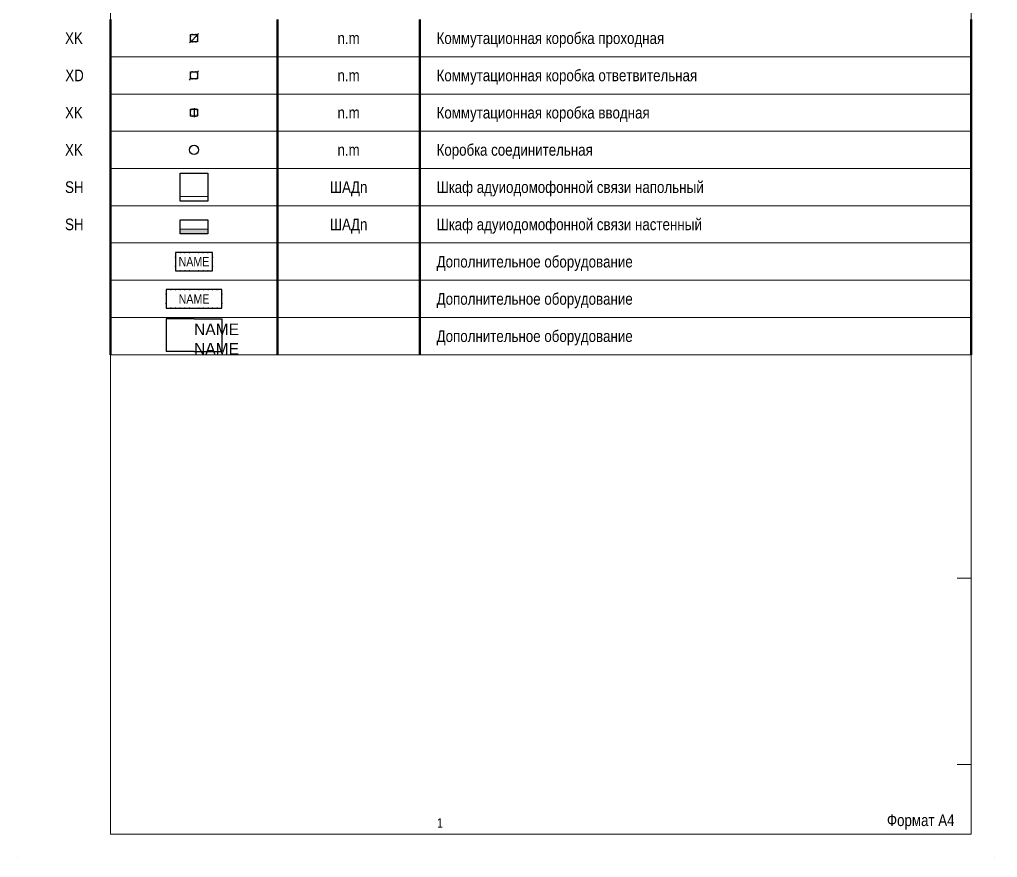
# Model space of a CAD drawing. Header units: millimetres. Extents: x -21000 to 351902, y -261781 to 19312.
# Drawn here: x 105042 to 126064, y -29700 to -11700 of the extents above; entities that cross this region are included whole.
import ezdxf
from ezdxf.enums import TextEntityAlignment as Align

# ---------------------------------------------------------------- set-up
doc = ezdxf.new("R2018")
doc.units = ezdxf.units.MM
doc.header["$MEASUREMENT"] = 0
doc.set_wipeout_variables(frame=1)
for name, color, linetype in [('_АДС', 124, 'Continuous'), ('_АДС-Пиборы и устройства', 124, 'Continuous'), ('_АДС-Шкафы', 124, 'Continuous'), ('_АТ-Имя', 7, 'Continuous'), ('_АТ-Спецификация', 7, 'Continuous'), ('_БЛ-Маска', 250, 'Continuous'), ('_БЛ-Надпись', 250, 'Continuous'), ('_БЛ-Рамки', 7, 'Continuous')]:
    doc.layers.add(name, color=color, linetype=linetype)
doc.layers.add('_АТ-Примечания', color=250, linetype='Continuous', plot=False)
doc.layers.add('NOPRINT', color=50, linetype='Continuous', plot=False)
doc.layers.add('_БЛ-Таблицы рамки', color=7, linetype='Continuous', lineweight=0)
doc.styles.add('Arial-250', font='ARIALN.TTF', dxfattribs={"height": 250})
doc.styles.add('Arial_Narrow_shtamp', font='ARIALN.TTF')
doc.styles.add('ArialN-2.5', font='ARIALN.TTF', dxfattribs={"height": 2.5})
doc.styles.add('ArialN-250', font='ARIALN.TTF', dxfattribs={"height": 250})
doc.styles.add('AT-Шрифт', font='ARIALN.TTF', dxfattribs={"height": 250})
doc.styles.get("Standard").update_dxf_attribs({"font": 'arial.ttf'})

# ---------------------------------------------------------------- blocks, each defined once
blk = doc.blocks.new('*U2')
at = {"layer": 'NOPRINT', "lineweight": 0}
for points in [[(0, 297), (0, 297), (0, 297), (0, 297)], [(210, 297), (210, 297), (210, 297), (210, 297)], [(20, 292), (205, 292), (205, 5), (20, 5)], [(0, 0), (0, 0), (0, 0), (0, 0)], [(210, 0), (210, 0), (210, 0), (210, 0)]]:
    blk.add_lwpolyline(points, close=True, dxfattribs=at)
for points in [[(205, 60), (202, 60)], [(205, 20), (202, 20)]]:
    blk.add_lwpolyline(points, dxfattribs=at)
at = {"layer": 'NOPRINT', "lineweight": 0, "insert": (194.15, 7.61), "char_height": 2.5, "attachment_point": 5, "style": 'Arial_Narrow_shtamp'}
blk.add_mtext_dynamic_manual_height_columns('Формат А4', width=23.585, gutter_width=12.5, heights=[0], dxfattribs=at)
at = {"layer": 'NOPRINT', "color": 1, "lineweight": 0, "style": 'Arial_Narrow_shtamp'}
blk.add_attdef('N_LISTA', text='', height=2, dxfattribs=at).set_placement((90.17, 7.42), align=Align.MIDDLE_LEFT)
blk = doc.blocks.new('*U5')
at = {"layer": '_БЛ-Таблицы рамки', "lineweight": 50}
for points in [[(0, -8), (0, 0)], [(35.87, -8), (35.87, 0)], [(66.47, -8), (66.47, 0)], [(185, -8), (185, 0)]]:
    blk.add_lwpolyline(points, dxfattribs=at)
at = {"layer": '_БЛ-Таблицы рамки', "lineweight": 0}
for points in [[(0, -8), (35.87, -8)], [(35.87, -8), (66.47, -8)], [(66.47, -8), (185, -8)]]:
    blk.add_lwpolyline(points, dxfattribs=at)
at = {"ltscale": 100, "style": 'ArialN-2.5'}
blk.add_attdef('СОКРАЩЕНИЕ_УГО', text='', height=2.5, dxfattribs=at).set_placement((51.17, -4), align=Align.MIDDLE_CENTER)
blk.add_attdef('НАИМЕНОВАНИЕ_УГО', text='', height=2.5, dxfattribs=at).set_placement((70.09, -4), align=Align.MIDDLE_LEFT)
blk = doc.blocks.new('ДОадс')
blk.add_wipeout([(0, 0), (8, 0), (8, 4), (0, 4)]).dxf.layer = '_БЛ-Маска'
blk.add_lwpolyline([(0, 0), (8, 0), (8, 4), (0, 4)], close=True)
at = {"color": 0, "linetype": 'ByBlock', "lineweight": -2, "ltscale": 100}
for p in [(0, 3), (1, 4), (2, 4), (3, 4), (5, 4), (6, 4), (7, 4), (8, 3), (0, 1), (8, 1), (1, 0), (2, 0), (3, 0), (5, 0), (6, 0), (7, 0)]:
    blk.add_point(p, dxfattribs=at)
at = {"layer": '_АТ-Имя', "ltscale": 100, "style": 'AT-Шрифт'}
blk.add_attdef('NUMBER', text='', height=2, dxfattribs=at).set_placement((0, 4), align=Align.BOTTOM_LEFT)
at = {"layer": '_АТ-Примечания', "ltscale": 100, "style": 'AT-Шрифт', "flags": 1}
for tag, p in [('ABBREVIATION', (0, 0.5)), ('COMMENT1', (0, 0.04)), ('COMMENT2', (0, -0.42)), ('COMMENT3', (0, -0.88))]:
    blk.add_attdef(tag, p, '', height=0.25, dxfattribs=at)
at = {"layer": '_АТ-Спецификация', "ltscale": 100, "style": 'AT-Шрифт', "flags": 1}
for tag, p in [('NUM', (0, 4)), ('CODE', (0, 2.5)), ('DESCRIPTION', (0, 3.5)), ('NAME', (0, 3)), ('MADEBY', (0, 2)), ('POSITION', (0, 1.5)), ('POSITION2', (0, 1))]:
    blk.add_attdef(tag, p, '', height=0.25, dxfattribs=at)
at = {"layer": '_БЛ-Надпись', "ltscale": 100, "style": 'AT-Шрифт'}
blk.add_attdef('TAG', text='', height=2, dxfattribs=at).set_placement((4, 2), align=Align.MIDDLE_CENTER)
blk = doc.blocks.new('ДОадб')
at = {"layer": '_АТ-Имя', "ltscale": 100, "style": 'AT-Шрифт'}
blk.add_attdef('NUMBER', text='', height=2, dxfattribs=at).set_placement((0, 4), align=Align.BOTTOM_LEFT)
at = {"layer": '_АТ-Примечания', "ltscale": 100, "style": 'AT-Шрифт', "flags": 1}
for tag, p in [('ABBREVIATION', (0, 0.5)), ('COMMENT1', (0, 0.04)), ('COMMENT2', (0, -0.42)), ('COMMENT3', (0, -0.88))]:
    blk.add_attdef(tag, p, '', height=0.25, dxfattribs=at)
at = {"layer": '_АТ-Спецификация', "ltscale": 100, "style": 'AT-Шрифт', "flags": 1}
for tag, p in [('NUM', (0, 4)), ('CODE', (0, 2.5)), ('DESCRIPTION', (0, 3.5)), ('NAME', (0, 3)), ('MADEBY', (0, 2)), ('POSITION', (0, 1.5)), ('POSITION2', (0, 1))]:
    blk.add_attdef(tag, p, '', height=0.25, dxfattribs=at)
at = {"layer": '_БЛ-Надпись', "ltscale": 100, "style": 'AT-Шрифт'}
blk.add_attdef('TAG', text='', height=2, dxfattribs=at).set_placement((6, 2), align=Align.MIDDLE_CENTER)
blk.add_wipeout([(0, 0), (12, 0), (12, 4), (0, 4)]).dxf.layer = '_БЛ-Маска'
blk.add_lwpolyline([(0, 0), (12, 0), (12, 4), (0, 4)], close=True)
at = {"linetype": 'ByBlock', "lineweight": -2, "ltscale": 100}
for p in [(0, 3), (1, 4), (2, 4), (3, 4), (4, 4), (5, 4), (7, 4), (8, 4), (9, 4), (10, 4), (11, 4), (12, 3), (0, 1), (12, 1), (1, 0), (2, 0), (3, 0), (4, 0), (5, 0), (7, 0), (8, 0), (9, 0), (10, 0), (11, 0)]:
    blk.add_point(p, dxfattribs=at)
blk = doc.blocks.new('*U280')
at = {"color": 0, "lineweight": -2}
for points in [[(0, 0), (-600, 0)], [(0, 0), (600, 0)], [(600, 0), (600, -700)], [(-600, 0), (-600, -700)], [(0, -700), (-600, -700)], [(0, -700), (600, -700)]]:
    blk.add_lwpolyline(points, dxfattribs=at)
at = {"color": 18, "true_color": 0x000000}
blk.add_lwpolyline([(0, 0), (0, 0)], dxfattribs=at)
at = {"layer": '_АТ-Имя', "ltscale": 100, "style": 'AT-Шрифт'}
blk.add_attdef('NUMBER', text='', height=200, dxfattribs=at).set_placement((-400, 0), align=Align.BOTTOM_LEFT)
at = {"layer": '_АТ-Примечания', "ltscale": 100, "style": 'AT-Шрифт', "flags": 1}
for tag, p in [('ABBREVIATION', (-400, -350)), ('COMMENT1', (-400, -396)), ('COMMENT2', (-400, -442)), ('COMMENT3', (-400, -488))]:
    blk.add_attdef(tag, p, '', height=25, dxfattribs=at)
at = {"layer": '_АТ-Спецификация', "ltscale": 100, "style": 'AT-Шрифт', "flags": 1}
for tag, p in [('NUM', (-400, 0)), ('CODE', (-400, -150)), ('DESCRIPTION', (-400, -50)), ('NAME', (-400, -100)), ('MADEBY', (-400, -200)), ('POSITION', (-400, -250)), ('POSITION2', (-400, -300))]:
    blk.add_attdef(tag, p, '', height=25, dxfattribs=at)
at = {"layer": '_БЛ-Надпись', "color": 7, "lineweight": 30, "ltscale": 100, "flags": 106}
blk.add_attdef('TAG', text='', height=200, dxfattribs=at).set_placement((0, -100), align=Align.TOP_CENTER)
blk = doc.blocks.new('ДОад_')
at = {"layer": '_АДС-Пиборы и устройства', "color": 251, "lineweight": 30}
ref = blk.add_blockref('*U280', (0, 0), dxfattribs=dict(at, xscale=0.01, yscale=0.01, zscale=0.01))
lines = blk.add_mtext('NAME\\PNAME', dxfattribs={"layer": '_БЛ-Надпись', "color": 7, "ltscale": 100, "insert": (0, -1), "char_height": 2.5, "attachment_point": 1})
ref.add_attrib('TAG', '', (0, -1), dxfattribs={"flags": 106}).embed_mtext(lines)
blk = doc.blocks.new('КСад')
at = {"layer": '_АТ-Имя', "ltscale": 100, "style": 'AT-Шрифт'}
blk.add_attdef('NUMBER', text='', height=2, dxfattribs=at).set_placement((0, 0.5), align=Align.BOTTOM_CENTER)
at = {"layer": '_АТ-Примечания', "ltscale": 100, "style": 'AT-Шрифт', "flags": 1}
for tag, p in [('ABBREVIATION', (0, -3.5)), ('COMMENT1', (0, -3.96)), ('COMMENT2', (0, -4.42)), ('COMMENT3', (0, -4.88))]:
    blk.add_attdef(tag, p, '', height=0.25, dxfattribs=at)
at = {"layer": '_АТ-Спецификация', "ltscale": 100, "style": 'AT-Шрифт', "flags": 1}
for tag, p in [('NUM', (0, 0)), ('DESCRIPTION', (0, -0.5)), ('NAME', (0, -1)), ('CODE', (0, -1.5)), ('MADEBY', (0, -2)), ('POSITION', (0, -2.5)), ('POSITION2', (0, -3))]:
    blk.add_attdef(tag, p, '', height=0.25, dxfattribs=at)
blk.add_wipeout([(0.5, 0), (0.5, -0.03), (0.5, -0.06), (0.49, -0.09), (0.48, -0.12), (0.48, -0.15), (0.46, -0.18), (0.45, -0.21), (0.44, -0.24), (0.42, -0.27), (0.4, -0.29), (0.39, -0.32), (0.36, -0.34), (0.34, -0.36), (0.32, -0.39), (0.29, -0.4), (0.27, -0.42), (0.24, -0.44), (0.21, -0.45), (0.18, -0.46), (0.15, -0.48), (0.12, -0.48), (0.09, -0.49), (0.06, -0.5), (0.03, -0.5), (0, -0.5), (-0.03, -0.5), (-0.06, -0.5), (-0.09, -0.49), (-0.12, -0.48), (-0.15, -0.48), (-0.18, -0.46), (-0.21, -0.45), (-0.24, -0.44), (-0.27, -0.42), (-0.29, -0.4), (-0.32, -0.39), (-0.34, -0.36), (-0.36, -0.34), (-0.39, -0.32), (-0.4, -0.29), (-0.42, -0.27), (-0.44, -0.24), (-0.45, -0.21), (-0.46, -0.18), (-0.48, -0.15), (-0.48, -0.12), (-0.49, -0.09), (-0.5, -0.06), (-0.5, -0.03), (-0.5, 0), (-0.5, 0.03), (-0.5, 0.06), (-0.49, 0.09), (-0.48, 0.12), (-0.48, 0.15), (-0.46, 0.18), (-0.45, 0.21), (-0.44, 0.24), (-0.42, 0.27), (-0.4, 0.29), (-0.39, 0.32), (-0.36, 0.34), (-0.34, 0.36), (-0.32, 0.39), (-0.29, 0.4), (-0.27, 0.42), (-0.24, 0.44), (-0.21, 0.45), (-0.18, 0.46), (-0.15, 0.48), (-0.12, 0.48), (-0.09, 0.49), (-0.06, 0.5), (-0.03, 0.5), (0, 0.5), (0.03, 0.5), (0.06, 0.5), (0.09, 0.49), (0.12, 0.48), (0.15, 0.48), (0.18, 0.46), (0.21, 0.45), (0.24, 0.44), (0.27, 0.42), (0.29, 0.4), (0.32, 0.39), (0.34, 0.36), (0.36, 0.34), (0.39, 0.32), (0.4, 0.29), (0.42, 0.27), (0.44, 0.24), (0.45, 0.21), (0.46, 0.18), (0.48, 0.15), (0.48, 0.12), (0.49, 0.09), (0.5, 0.06), (0.5, 0.03)]).dxf.layer = '_БЛ-Маска'
blk.add_circle((0, 0), 0.5)
blk = doc.blocks.new('КОад')
at = {"layer": '_АТ-Имя', "ltscale": 100, "style": 'AT-Шрифт'}
blk.add_attdef('NUMBER', text='', height=2, dxfattribs=at).set_placement((0, 0.38), align=Align.BOTTOM_CENTER)
at = {"layer": '_АТ-Примечания', "ltscale": 100, "style": 'AT-Шрифт', "flags": 1}
for tag, p in [('ABBREVIATION', (-0.38, -3.12)), ('COMMENT1', (-0.38, -3.59)), ('COMMENT2', (-0.38, -4.05)), ('COMMENT3', (-0.38, -4.51))]:
    blk.add_attdef(tag, p, '', height=0.25, dxfattribs=at)
at = {"layer": '_АТ-Спецификация', "ltscale": 100, "style": 'AT-Шрифт', "flags": 1}
for tag, p in [('NUM', (-0.38, 0.38)), ('DESCRIPTION', (-0.38, -0.12)), ('CODE', (-0.38, -1.12)), ('NAME', (-0.38, -0.62)), ('MADEBY', (-0.38, -1.62)), ('POSITION', (-0.38, -2.12)), ('POSITION2', (-0.38, -2.62))]:
    blk.add_attdef(tag, p, '', height=0.25, dxfattribs=at)
at = {"ltscale": 100}
blk.add_wipeout([(-0.38, 0.38), (0.38, 0.38), (0.38, -0.38), (-0.38, -0.38)], dxfattribs=at).dxf.layer = '_БЛ-Маска'
for p, q in [((0.38, 0.38), (0.5, 0.5)), ((-0.5, -0.5), (-0.38, -0.38))]:
    blk.add_line(p, q)
blk.add_lwpolyline([(-0.38, 0.38), (0.38, 0.38), (0.38, -0.38), (-0.38, -0.38)], close=True, dxfattribs=at)
at = {"linetype": 'ByBlock', "lineweight": -2, "ltscale": 100}
for p in [(-0.38, 0.19), (-0.19, 0.38), (0.19, 0.38), (0.38, 0.19), (-0.38, -0.19), (-0.19, -0.38), (0.19, -0.38), (0.38, -0.19)]:
    blk.add_point(p, dxfattribs=at)
blk = doc.blocks.new('КПад')
at = {"layer": '_АТ-Имя', "ltscale": 100, "style": 'AT-Шрифт'}
blk.add_attdef('NUMBER', text='', height=2, dxfattribs=at).set_placement((0, 0.38), align=Align.BOTTOM_CENTER)
at = {"layer": '_АТ-Примечания', "ltscale": 100, "style": 'AT-Шрифт', "flags": 1}
for tag, p in [('ABBREVIATION', (-0.38, -3.12)), ('COMMENT1', (-0.38, -3.59)), ('COMMENT2', (-0.38, -4.05)), ('COMMENT3', (-0.38, -4.51))]:
    blk.add_attdef(tag, p, '', height=0.25, dxfattribs=at)
at = {"layer": '_АТ-Спецификация', "ltscale": 100, "style": 'AT-Шрифт', "flags": 1}
for tag, p in [('NUM', (-0.38, 0.38)), ('DESCRIPTION', (-0.38, -0.12)), ('CODE', (-0.38, -1.12)), ('NAME', (-0.38, -0.62)), ('MADEBY', (-0.38, -1.62)), ('POSITION', (-0.38, -2.12)), ('POSITION2', (-0.38, -2.62))]:
    blk.add_attdef(tag, p, '', height=0.25, dxfattribs=at)
at = {"ltscale": 100}
blk.add_wipeout([(-0.38, 0.38), (0.38, 0.38), (0.38, -0.38), (-0.38, -0.38)], dxfattribs=at).dxf.layer = '_БЛ-Маска'
blk.add_line((-0.5, -0.5), (0.5, 0.5))
blk.add_lwpolyline([(-0.38, 0.38), (0.38, 0.38), (0.38, -0.38), (-0.38, -0.38)], close=True, dxfattribs=at)
at = {"linetype": 'ByBlock', "lineweight": -2, "ltscale": 100}
for p in [(-0.38, 0.19), (-0.19, 0.38), (0.19, 0.38), (0.38, 0.19), (-0.38, -0.19), (-0.19, -0.38), (0.19, -0.38), (0.38, -0.19)]:
    blk.add_point(p, dxfattribs=at)
blk = doc.blocks.new('КВад')
at = {"layer": '_АТ-Имя', "ltscale": 100, "style": 'AT-Шрифт'}
blk.add_attdef('NUMBER', text='', height=2, dxfattribs=at).set_placement((0, 0.38), align=Align.BOTTOM_CENTER)
at = {"layer": '_АТ-Примечания', "ltscale": 100, "style": 'AT-Шрифт', "flags": 1}
for tag, p in [('ABBREVIATION', (-0.38, -3.12)), ('COMMENT1', (-0.38, -3.59)), ('COMMENT2', (-0.38, -4.05)), ('COMMENT3', (-0.38, -4.51))]:
    blk.add_attdef(tag, p, '', height=0.25, dxfattribs=at)
at = {"layer": '_АТ-Спецификация', "ltscale": 100, "style": 'AT-Шрифт', "flags": 1}
for tag, p in [('NUM', (-0.38, 0.38)), ('DESCRIPTION', (-0.38, -0.12)), ('CODE', (-0.38, -1.12)), ('NAME', (-0.38, -0.62)), ('MADEBY', (-0.38, -1.62)), ('POSITION', (-0.38, -2.12)), ('POSITION2', (-0.38, -2.62))]:
    blk.add_attdef(tag, p, '', height=0.25, dxfattribs=at)
at = {"ltscale": 100}
blk.add_wipeout([(-0.38, 0.38), (0.38, 0.38), (0.38, -0.38), (-0.38, -0.38)], dxfattribs=at).dxf.layer = '_БЛ-Маска'
blk.add_lwpolyline([(-0.38, 0.38), (0.38, 0.38), (0.38, -0.38), (-0.38, -0.38)], close=True, dxfattribs=at)
at = {"ltscale": 200}
blk.add_lwpolyline([(0, 0.5), (0, -0.5)], dxfattribs=at)
at = {"linetype": 'ByBlock', "lineweight": -2, "ltscale": 100}
for p in [(-0.38, 0.19), (-0.19, 0.38), (0.19, 0.38), (0.38, 0.19), (-0.38, -0.19), (-0.19, -0.38), (0.19, -0.38), (0.38, -0.19)]:
    blk.add_point(p, dxfattribs=at)
blk = doc.blocks.new('*U343')
blk.add_wipeout([(0, 600), (600, 600), (600, 0), (0, 0)])
blk.add_lwpolyline([(0, 600), (600, 600), (600, 0), (0, 0)], close=True)
at = {"color": 0, "lineweight": 0}
blk.add_lwpolyline([(0, 100), (600, 100), (600, 0), (0, 0)], close=True, dxfattribs=at)
at = {"layer": '_АТ-Имя', "ltscale": 100, "style": 'AT-Шрифт'}
blk.add_attdef('NUMBER', text='', height=200, dxfattribs=at).set_placement((300, 600), align=Align.BOTTOM_CENTER)
at = {"layer": '_АТ-Примечания', "ltscale": 100, "style": 'AT-Шрифт', "flags": 1}
for tag, p in [('ABBREVIATION', (0, 200)), ('DIMENSIONS', (0, 254)), ('COMMENT1', (0, 158)), ('COMMENT2', (0, 112)), ('COMMENT3', (0, 66))]:
    blk.add_attdef(tag, p, '', height=25, dxfattribs=at)
at = {"layer": '_АТ-Спецификация', "ltscale": 100, "style": 'AT-Шрифт', "flags": 1}
for tag, p in [('CODE', (0, 450)), ('NUM', (0, 600)), ('DESCRIPTION', (0, 550)), ('NAME', (0, 500)), ('MADEBY', (0, 400)), ('POSITION', (0, 350)), ('POSITION2', (0, 300))]:
    blk.add_attdef(tag, p, '', height=25, dxfattribs=at)
blk = doc.blocks.new('ШАД_')
at = {"layer": '_АДС-Шкафы', "xscale": 0.01, "yscale": 0.01, "zscale": 0.01}
blk.add_blockref('*U343', (0, 0), dxfattribs=at)
blk = doc.blocks.new('*U344')
at = {"layer": '_АТ-Примечания', "ltscale": 100, "style": 'AT-Шрифт', "flags": 1}
for tag, p in [('COMMENT1', (0, -142)), ('COMMENT2', (0, -188)), ('COMMENT3', (0, -234))]:
    blk.add_attdef(tag, p, '', height=25, dxfattribs=at)
blk.add_wipeout([(0, 300), (600, 300), (600, 0), (0, 0)])
h = blk.add_hatch(color=124)
h.dxf.hatch_style = 1
h.paths.add_polyline_path([(0, 100), (0, 0), (600, 0), (600, 100)])
blk.add_lwpolyline([(0, 300), (600, 300), (600, 0), (0, 0)], close=True)
at = {"color": 0, "lineweight": 0}
blk.add_lwpolyline([(0, 100), (600, 100), (600, 0), (0, 0)], close=True, dxfattribs=at)
at = {"layer": '_АТ-Имя', "ltscale": 100, "style": 'AT-Шрифт'}
blk.add_attdef('NUMBER', text='', height=200, dxfattribs=at).set_placement((300, 300), align=Align.BOTTOM_CENTER)
at = {"layer": '_АТ-Примечания', "ltscale": 100, "style": 'AT-Шрифт', "flags": 1}
for tag, p in [('ABBREVIATION', (0, -100)), ('DIMENSIONS', (0, -46))]:
    blk.add_attdef(tag, p, '', height=25, dxfattribs=at)
at = {"layer": '_АТ-Спецификация', "ltscale": 100, "style": 'AT-Шрифт', "flags": 1}
for tag, p in [('NUM', (0, 300)), ('DESCRIPTION', (0, 250)), ('NAME', (0, 200)), ('CODE', (0, 150)), ('MADEBY', (0, 100)), ('POSITION', (0, 50)), ('POSITION2', (0, 0))]:
    blk.add_attdef(tag, p, '', height=25, dxfattribs=at)
blk = doc.blocks.new('ШАДн_')
at = {"layer": '_АДС-Шкафы', "xscale": 0.01, "yscale": 0.01, "zscale": 0.01}
blk.add_blockref('*U344', (0, 0), dxfattribs=at)

msp = doc.modelspace()

# ---------------------------------------------------------------- block references
at = {"xscale": 100, "yscale": 100, "zscale": 100}
for p, values in [((106998, -11700), {'СОКРАЩЕНИЕ_УГО': 'n.m', 'НАИМЕНОВАНИЕ_УГО': 'Коммутационная коробка проходная'}), ((106998, -12500), {'СОКРАЩЕНИЕ_УГО': 'n.m', 'НАИМЕНОВАНИЕ_УГО': 'Коммутационная коробка ответвительная'}), ((106998, -13300), {'СОКРАЩЕНИЕ_УГО': 'n.m', 'НАИМЕНОВАНИЕ_УГО': 'Коммутационная коробка вводная'}), ((106998, -14100), {'СОКРАЩЕНИЕ_УГО': 'n.m', 'НАИМЕНОВАНИЕ_УГО': 'Коробка соединительная'}), ((106999, -14900), {'СОКРАЩЕНИЕ_УГО': 'ШАДn', 'НАИМЕНОВАНИЕ_УГО': 'Шкаф адуиодомофонной связи напольный'}), ((106999, -15700), {'СОКРАЩЕНИЕ_УГО': 'ШАДn', 'НАИМЕНОВАНИЕ_УГО': 'Шкаф адуиодомофонной связи настенный'})]:
    msp.add_blockref('*U5', p, dxfattribs=at).add_auto_attribs(values)
ref = msp.add_blockref('*U5', (106999, -16501), dxfattribs=dict(xscale=100, yscale=100, zscale=100))
ref.add_attrib('НАИМЕНОВАНИЕ_УГО', 'Дополнительное оборудование', dxfattribs={"ltscale": 100, "height": 250, "style": 'ArialN-2.5'}).set_placement((114008, -16901), align=Align.MIDDLE_LEFT)
ref = msp.add_blockref('*U5', (106999, -17301), dxfattribs=dict(xscale=100, yscale=100, zscale=100))
ref.add_attrib('НАИМЕНОВАНИЕ_УГО', 'Дополнительное оборудование', dxfattribs={"ltscale": 100, "height": 250, "style": 'ArialN-2.5'}).set_placement((114008, -17701), align=Align.MIDDLE_LEFT)
ref = msp.add_blockref('*U5', (106999, -18101), dxfattribs=dict(xscale=100, yscale=100, zscale=100))
ref.add_attrib('НАИМЕНОВАНИЕ_УГО', 'Дополнительное оборудование', dxfattribs={"ltscale": 100, "height": 250, "style": 'ArialN-2.5'}).set_placement((114008, -18501), align=Align.MIDDLE_LEFT)
at = {"layer": '_АДС', "xscale": 100, "yscale": 100, "zscale": 100}
msp.add_blockref('ДОад_', (108793, -18130), dxfattribs=at)
at = {"layer": '_БЛ-Рамки', "ltscale": 100, "xscale": 100, "yscale": 100, "zscale": 100}
for p in [(105000, -29700), (126000, -29700)]:
    msp.add_blockref('*U2', p, dxfattribs=at).add_auto_attribs({'N_LISTA': '1'})

# ---------------------------------------------------------------- texts
at = {"color": 3}
for s, style, p in [('XK', 'Arial-250', (106020, -12100, -900)), ('XD', 'Arial-250', (106025, -12900, -900)), ('XK', 'Arial-250', (106020, -13700, -900)), ('XK', 'ArialN-250', (106020, -14500, -900))]:
    msp.add_text(s, height=250, dxfattribs=dict(at, style=style)).set_placement(p, align=Align.MIDDLE_LEFT)
at = {"style": 'ArialN-250'}
for p in [(106020, -15300, -900), (106020, -16100, -900)]:
    msp.add_text('SH', height=250, dxfattribs=at).set_placement(p, align=Align.MIDDLE_LEFT)

# ---------------------------------------------------------------- next in the draw order: block references
at = {"layer": '_АДС', "ltscale": 100, "xscale": 200, "yscale": 200, "zscale": 0.2}
for name, p in [('КПад', (108792, -12100)), ('КОад', (108792, -12900)), ('КВад', (108792, -13700)), ('КСад', (108792, -14500))]:
    msp.add_blockref(name, p, dxfattribs=at)
at = {"layer": '_АДС', "xscale": 100, "yscale": 100, "zscale": 100}
for name, p in [('ШАД_', (108492, -15600)), ('ШАДн_', (108492, -16300))]:
    msp.add_blockref(name, p, dxfattribs=at)
at = {"layer": '_АДС', "ltscale": 100, "xscale": 100, "yscale": 100, "zscale": 0.1}
for name, p in [('ДОадс', (108392, -17101)), ('ДОадб', (108193, -17901))]:
    msp.add_blockref(name, p, dxfattribs=at).add_auto_attribs({'TAG': 'NAME'})

doc.saveas('drawing.dxf')
